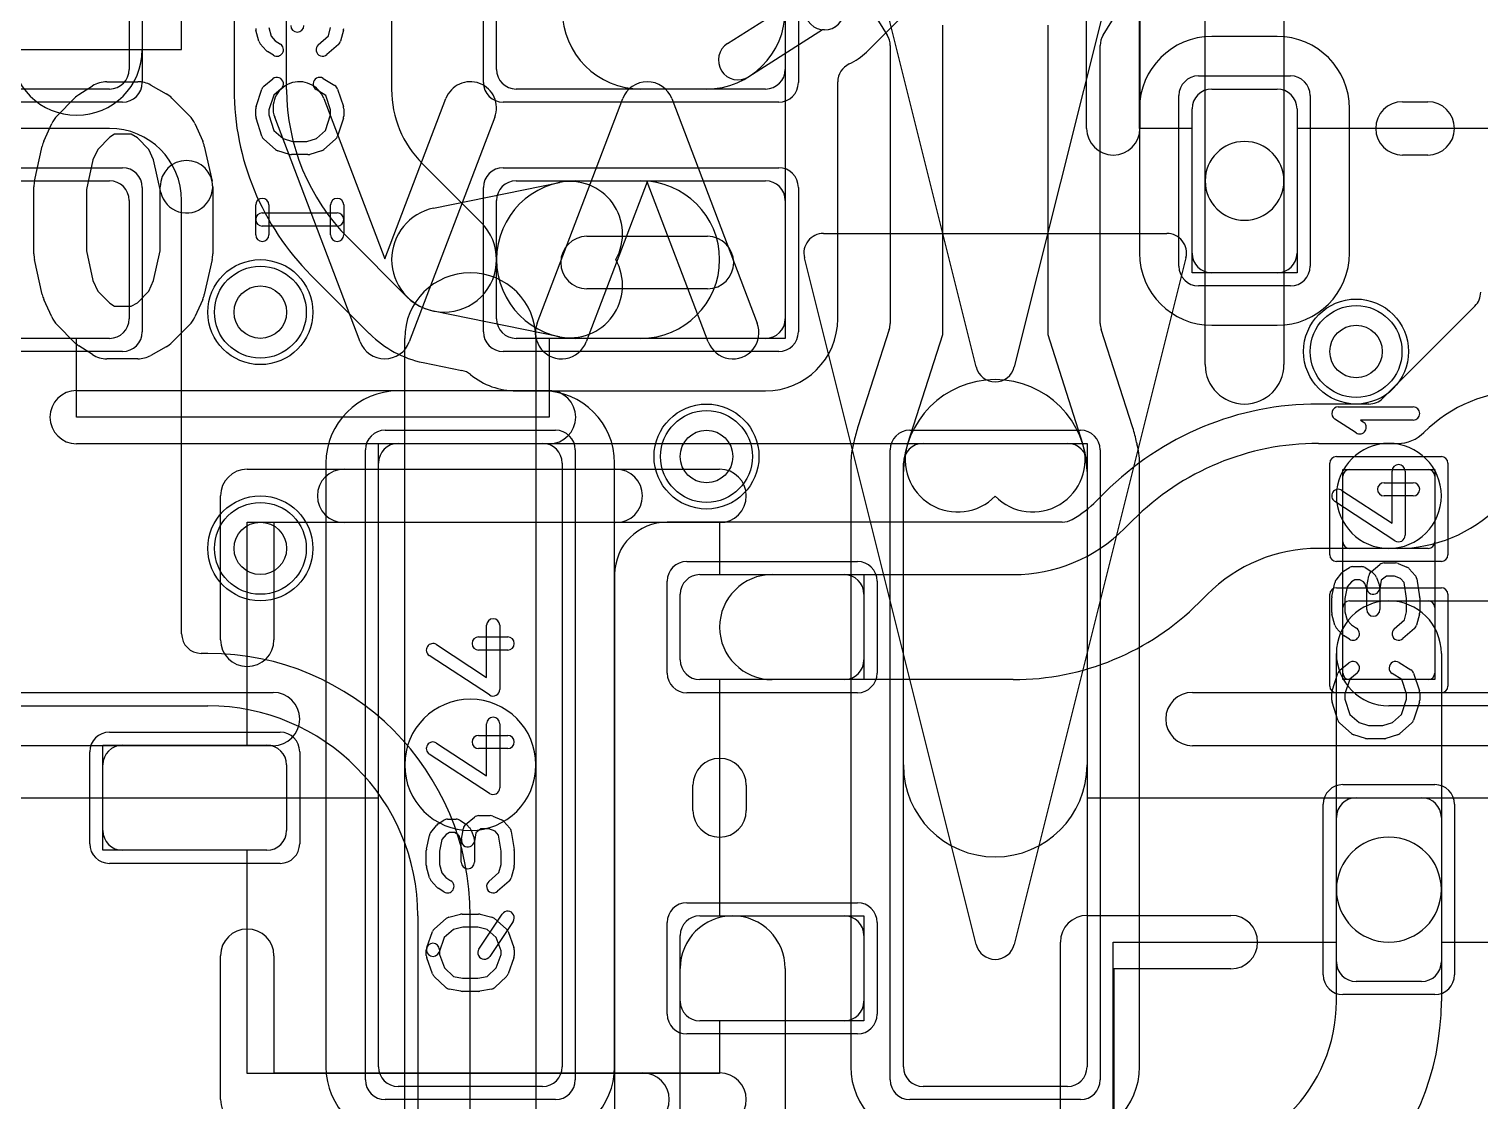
# Model space of a CAD drawing. Extents: x 0 to 20.5, y -1 to 20.
# Drawn here: x 11.32 to 16.85, y 7.49 to 11.58 of the extents above; entities that cross this region are included whole.
import ezdxf

# ---------------------------------------------------------------- set-up
doc = ezdxf.new("R2010")
doc.units = 0
for name, color, linetype in [('Hole', 1, 'CONTINUOUS'), ('L1', 3, 'CONTINUOUS'), ('L2', 3, 'CONTINUOUS'), ('L3', 3, 'CONTINUOUS'), ('L4', 3, 'CONTINUOUS'), ('MetalMask-A', 176, 'CONTINUOUS'), ('MetalMask-B', 176, 'CONTINUOUS'), ('PartsArea-A', 111, 'CONTINUOUS'), ('PartsArea-B', 111, 'CONTINUOUS'), ('PartsSilk-A', 221, 'CONTINUOUS'), ('PartsSilk-B', 221, 'CONTINUOUS'), ('Resist-A', 2, 'CONTINUOUS'), ('Resist-B', 2, 'CONTINUOUS'), ('Silk-A', 140, 'CONTINUOUS'), ('Silk-B', 140, 'CONTINUOUS')]:
    doc.layers.add(name, color=color, linetype=linetype)

msp = doc.modelspace()

# ---------------------------------------------------------------- linework, layer by layer
at = {"layer": 'Hole'}
for centre in [(12.2, 10.5), (16.375, 10.35), (13.9, 9.95), (12.2, 9.6)]:
    msp.add_circle(centre, 0.1, dxfattribs=at)
at = {"layer": 'L1'}
for p, q in [((12.3, 11.34853), (12.3, 13.9)), ((12.7, 13.9), (12.7, 11.34853)), ((12.09996, 12.02499), (12.09996, 11.34854)), ((11.7, 11.875), (11.7, 11.425)), ((13.1, 11.425), (13.1, 11.875)), ((14.2, 11.875), (14.2, 11.425)), ((11.9, 11.5), (11.9, 11.8)), ((14.50913, 11.49087), (14.81624, 11.79798)), ((15.8, 11), (15.8, 11.7)), ((16.1, 11.7), (16.1, 11)), ((13.98036, 11.52334), (14.12474, 11.61494)), ((14.34179, 11.575), (14.06072, 11.39668)), ((14.35, 11.575), (14.34179, 11.575)), ((10.4, 11.5), (11.9, 11.5)), ((16.075, 11.55004), (15.825, 11.55004)), ((11.625, 11.35), (10.675, 11.35)), ((14.125, 11.35), (13.175, 11.35)), ((13.9, 11.35), (13.65, 11.35)), ((14.40004, 10.475), (14.40004, 11.37728)), ((15.825, 11.35), (16.075, 11.35)), ((15.54996, 11.275), (15.54996, 10.725)), ((15.75, 10.725), (15.75, 11.275)), ((16.15, 11.275), (16.15, 10.725)), ((16.35004, 10.725), (16.35004, 11.275)), ((11.625, 11.20004), (9.7, 11.20004)), ((12.81716, 11.06568), (13.04142, 10.84142)), ((10.675, 11), (11.625, 11)), ((12.86, 10.89596), (13.33999, 10.99394)), ((13.175, 11), (14.125, 11)), ((13.4, 11), (13.65, 11)), ((15.8, 10.3), (15.8, 11)), ((16.1, 11), (16.1, 10.3)), ((11.7, 10.925), (11.7, 10.475)), ((11.90004, 9.27501), (11.90004, 10.925)), ((13.1, 10.475), (13.1, 10.925)), ((14.2, 10.925), (14.2, 10.475)), ((12.75858, 10.55858), (12.53431, 10.78283)), ((12.39286, 10.64138), (12.61639, 10.41787)), ((16.075, 10.65), (15.825, 10.65)), ((16.828, 10.52304), (16.47696, 10.172)), ((13.33999, 10.40606), (12.86, 10.50404)), ((15.825, 10.44996), (16.075, 10.44996)), ((11.625, 10.4), (10.675, 10.4)), ((14.125, 10.4), (13.175, 10.4)), ((13.65, 10.4), (13.4, 10.4)), ((12.82, 10.30804), (12.96805, 10.27782)), ((13.175, 10.19996), (14.125, 10.19996)), ((16.42395, 10.15004), (16.23137, 10.15004)), ((16.63357, 10.04141), (16.63359, 10.04143)), ((16.23137, 10), (16.5, 10)), ((16.5, 10), (16.53359, 10)), ((16.35, 9.9), (16.65, 9.9)), ((16.325, 9.625), (16.325, 9.875)), ((16.675, 9.875), (16.675, 9.625)), ((15.41816, 9.81318), (15.3868, 9.78183)), ((15.25571, 9.70004), (13.74996, 9.70004)), ((15.49289, 9.67573), (15.52427, 9.70711)), ((16.5, 9.6), (16.23137, 9.6)), ((16.65, 9.6), (16.35, 9.6)), ((16.53359, 9.6), (16.5, 9.6)), ((13.54996, 9.50004), (13.54996, 4.45004)), ((13.875, 9.5), (14.425, 9.5)), ((14.15, 9.5), (15.06863, 9.5)), ((13.8, 9.175), (13.8, 9.425)), ((14.5, 9.425), (14.5, 9.175)), ((15.80712, 9.42426), (15.77573, 9.39289)), ((16.35, 9.4), (16.65, 9.4)), ((16.5, 9.4), (17.3, 9.4)), ((16.325, 9.125), (16.325, 9.375)), ((16.675, 9.375), (16.675, 9.125)), ((12, 9.20004), (11.97501, 9.20004)), ((16.3, 8.3), (16.3, 9.2)), ((16.7, 9.2), (16.7, 8.3)), ((14.425, 9.1), (13.875, 9.1)), ((15.06863, 9.1), (14.15, 9.1)), ((16.65, 9.1), (16.35, 9.1)), ((10.64997, 9), (12, 9)), ((17.3, 9), (16.5, 9)), ((11.675, 8.85), (12.225, 8.85)), ((11.6, 8.525), (11.6, 8.775)), ((12.3, 8.775), (12.3, 8.525)), ((16.375, 8.65), (16.625, 8.65)), ((16.3, 8.025), (16.3, 8.575)), ((16.7, 8.575), (16.7, 8.025)), ((12.225, 8.45), (11.675, 8.45)), ((16.3, 7.875), (16.3, 8.3)), ((16.7, 8.3), (16.7, 7.875)), ((12.8, 8.2), (12.8, 6.4)), ((13.00004, 6.4), (13.00004, 8.2)), ((13.875, 8.2), (14.425, 8.2)), ((13.8, 7.875), (13.8, 8.125)), ((14.5, 8.125), (14.5, 7.875)), ((13.8, 7), (13.8, 8)), ((14.2, 8), (14.2, 7)), ((16.625, 7.95), (16.375, 7.95)), ((14.425, 7.8), (13.875, 7.8))]:
    msp.add_line(p, q, dxfattribs=at)
for centre in [(12.2, 10.5), (16.375, 10.35), (13.9, 9.95), (12.2, 9.6)]:
    msp.add_circle(centre, 0.2, dxfattribs=at)
for centre, radius, start, end in [((13.65, 11.65), 0.3, 90, -90), ((13.9, 11.65), 0.3, -90, 90), ((14.35, 11.65), 0.075, -90, 90), ((14.35, 11.65), 0.075, 135, -45), ((14.02054, 11.46001), 0.075, 122.39327, -57.60724), ((15.825, 11.275), 0.27504, 90, 180), ((16.075, 11.275), 0.27504, 0, 90), ((14.47501, 11.37728), 0.07497, 114.62675, 180), ((14.35, 11.65), 0.22504, -65.37441, -45), ((11.625, 11.425), 0.075, -90, 0), ((13.175, 11.425), 0.075, 180, -90), ((14.125, 11.425), 0.075, -90, 0), ((13.10001, 11.34852), 1.00005, 179.99885, -135.00041), ((13.1, 11.34852), 0.8, 179.99928, -135), ((13.1, 11.34852), 0.4, 179.99857, -135), ((15.825, 11.275), 0.075, 90, 180), ((16.075, 11.275), 0.075, 0, 90), ((11.625, 10.925), 0.27504, 0, 90), ((15.95, 11), 0.15, 0, 180), ((11.625, 10.925), 0.075, 0, 90), ((13.4, 10.7), 0.3, 90, -90), ((13.175, 10.925), 0.075, 90, 180), ((13.37999, 10.79798), 0.2, -29.33341, 101.53724), ((13.65, 10.7), 0.3, -90, 90), ((14.125, 10.925), 0.075, 0, 90), ((15.95, 11), 0.15, 180, 0), ((12.9, 10.7), 0.2, 101.53691, -101.53691), ((12.9, 10.7), 0.2, -135, 45), ((13.37999, 10.60202), 0.2, -101.53691, 29.33341), ((15.825, 10.725), 0.27504, 180, -90), ((15.825, 10.725), 0.075, 180, -90), ((16.075, 10.725), 0.27504, -90, 0), ((16.075, 10.725), 0.075, -90, 0), ((16.77499, 10.57605), 0.07497, -45, 0), ((11.625, 10.475), 0.075, -90, 0), ((13.175, 10.475), 0.075, 180, -90), ((14.125, 10.475), 0.27504, -90, 0), ((14.125, 10.475), 0.075, -90, 0), ((12.56338, 10.36486), 0.07497, 44.41636, 45), ((12.9, 10.7), 0.40004, -135.04051, -101.53577), ((15.95, 10.3), 0.15, 180, 0), ((12.95306, 10.20436), 0.07497, 50.64553, 78.46676), ((13.17501, 10.47501), 0.27505, -129.35375, -90.00208), ((17.01642, 9.6586), 0.5414, 90.00212, 135), ((16.23138, 9), 1.15004, 90.0005, 135.00141), ((16.42395, 10.22501), 0.07497, -90, -45), ((16.53359, 10.1414), 0.1414, -90, -45.00286), ((16.23138, 9), 1, 90.00057, 135), ((16.5, 9.8), 0.2, 90, -90), ((16.5, 9.8), 0.2, -90, 90), ((16.35, 9.875), 0.025, 90, 180), ((16.65, 9.875), 0.025, 0, 90), ((15.06863, 10.1), 0.44996, -60.07317, -45), ((16.53359, 10.1414), 0.5414, -90, -45.0015), ((13.74996, 9.50004), 0.2, 90, 180), ((15.06863, 10.1), 0.6, -90, -45.00068), ((15.25571, 9.77501), 0.07497, -90, -60.0731), ((16.35, 9.625), 0.025, 180, -90), ((16.65, 9.625), 0.025, -90, 0), ((16.23138, 9), 0.6, 90.00096, 135), ((13.875, 9.425), 0.075, 90, 180), ((14.15, 9.3), 0.2, 90, -90), ((14.425, 9.425), 0.075, 0, 90), ((16.5, 9.2), 0.2, 0, 180), ((16.5, 9.2), 0.2, 90, -90), ((16.35, 9.375), 0.025, 90, 180), ((16.65, 9.375), 0.025, 0, 90), ((15.06863, 10.1), 1, -90, -45.00041), ((11.97501, 9.27501), 0.07497, 180, -90), ((12, 8.2), 1.00004, 0, 90), ((13.875, 9.175), 0.075, 180, -90), ((14.425, 9.175), 0.075, -90, 0), ((16.35, 9.125), 0.025, 180, -90), ((16.65, 9.125), 0.025, -90, 0), ((12, 8.2), 0.8, 0, 90), ((11.675, 8.775), 0.075, 90, 180), ((12.225, 8.775), 0.075, 0, 90), ((16.375, 8.575), 0.075, 90, 180), ((16.625, 8.575), 0.075, 0, 90), ((11.675, 8.525), 0.075, 180, -90), ((12.225, 8.525), 0.075, -90, 0), ((16.5, 8.3), 0.2, 0, 180), ((16.5, 8.3), 0.2, 180, 0), ((14, 8), 0.2, 0, 180), ((13.875, 8.125), 0.075, 90, 180), ((14.425, 8.125), 0.075, 0, 90), ((16.375, 8.025), 0.075, 180, -90), ((16.625, 8.025), 0.075, -90, 0), ((13.875, 7.875), 0.075, 180, -90), ((14.425, 7.875), 0.075, -90, 0), ((15.7, 7.875), 0.6, -90, 0), ((15.7, 7.875), 1, -90, 0)]:
    msp.add_arc(centre, radius, start, end, dxfattribs=at)
at = {"layer": 'L2'}
for centre in [(12.2, 10.5), (16.375, 10.35), (13.9, 9.95), (12.2, 9.6)]:
    msp.add_circle(centre, 0.2, dxfattribs=at)
at = {"layer": 'L3'}
for centre in [(12.2, 10.5), (16.375, 10.35), (13.9, 9.95), (12.2, 9.6)]:
    msp.add_circle(centre, 0.2, dxfattribs=at)
at = {"layer": 'L4'}
for p, q in [((11.75, 12.7), (11.75, 11.5)), ((14.19321, 12.19833), (14.58885, 11.55493)), ((15.41115, 11.55493), (15.80601, 12.19706)), ((14.8, 10.41424), (14.8, 11.59344)), ((15.2, 11.59344), (15.2, 10.41424)), ((14.59996, 11.51566), (14.59996, 10.45733)), ((15.40004, 10.45733), (15.40004, 11.51566)), ((12.75, 8.775), (12.75, 10.4)), ((13.25, 10.4), (13.25, 8.775)), ((14.59636, 10.43438), (14.47697, 10.0631)), ((14.6668, 10.00001), (14.8, 10.41424)), ((15.2, 10.41424), (15.3332, 10.00001)), ((15.52295, 10.06335), (15.40364, 10.43438)), ((13.275, 10.20004), (12.725, 10.20004)), ((12.725, 10), (13.275, 10)), ((14.725, 10), (15.275, 10)), ((12.44996, 9.925), (12.44996, 7.625)), ((12.65, 7.625), (12.65, 9.925)), ((13.35, 9.925), (13.35, 7.625)), ((13.55004, 7.625), (13.55004, 9.925)), ((14.44996, 9.925), (14.44996, 7.625)), ((14.65, 7.625), (14.65, 9.925)), ((15.35, 9.925), (15.35, 7.625)), ((15.55004, 7.625), (15.55004, 9.925)), ((14.65, 8.775), (14.65, 9.89286)), ((15.35, 9.89286), (15.35, 8.775)), ((12.75, 7.1), (12.75, 8.775)), ((13.25, 8.775), (13.25, 7.1)), ((13.275, 7.55), (12.725, 7.55)), ((15.275, 7.55), (14.725, 7.55))]:
    msp.add_line(p, q, dxfattribs=at)
for centre in [(12.2, 10.5), (16.375, 10.35), (13.9, 9.95), (12.2, 9.6)]:
    msp.add_circle(centre, 0.2, dxfattribs=at)
for centre, radius, start, end in [((11.5, 11.5), 0.25, 180, 0), ((14.52499, 11.51566), 0.07497, 0, 31.58898), ((15.47501, 11.51566), 0.07497, 148.41102, 180), ((13, 10.4), 0.25, 0, 180), ((14.52499, 10.45733), 0.07497, -17.8259, 0), ((15.47501, 10.45733), 0.07497, 180, -162.17409), ((15, 9.89286), 0.35, 0, 180), ((12.725, 9.925), 0.27504, 90, 180), ((13.275, 9.925), 0.27504, 0, 90), ((15, 9.89286), 0.55004, 161.9946, 162.17413), ((14.4056, 10.08605), 0.07497, -18.00234, -17.8259), ((15.59432, 10.0863), 0.07497, -162.17409, -161.97349), ((15, 9.89286), 0.55004, 17.82587, 18.02945), ((15.00001, 9.89286), 0.55005, 162.40108, 168.3534), ((14.85664, 9.93701), 0.40005, 161.95048, 162.21997), ((14.405, 10.08419), 0.07497, -18.05068, -17.8259), ((15.595, 10.08419), 0.07497, -162.17409, -161.94932), ((15.14336, 9.93701), 0.40005, 17.78003, 18.04952), ((14.99999, 9.89286), 0.55005, 11.6466, 17.59892), ((12.725, 9.925), 0.075, 90, 180), ((13.275, 9.925), 0.075, 0, 90), ((14.72501, 9.925), 0.27505, 164.41456, 180), ((14.38786, 10.01904), 0.07497, -15.58425, -11.65015), ((14.725, 9.925), 0.075, 90, 180), ((14.8572, 9.93878), 0.2, 162.17293, -44.43887), ((15.1428, 9.93878), 0.2, -135.56113, 17.8259), ((15.275, 9.925), 0.075, 0, 90), ((15.61214, 10.01903), 0.07497, -168.35734, -164.41575), ((15.275, 9.925), 0.27504, 0, 15.58399), ((13, 8.775), 0.25, 0, 180), ((13, 8.775), 0.25, 180, 0), ((15, 8.775), 0.35, 180, 0), ((12.725, 7.625), 0.27504, 180, -90), ((12.725, 7.625), 0.075, 180, -90), ((13.275, 7.625), 0.27504, -90, 0), ((13.275, 7.625), 0.075, -90, 0), ((14.725, 7.625), 0.27504, 180, -90), ((14.725, 7.625), 0.075, 180, -90), ((15.275, 7.625), 0.27504, -90, 0), ((15.275, 7.625), 0.075, -90, 0)]:
    msp.add_arc(centre, radius, start, end, dxfattribs=at)
at = {"layer": 'MetalMask-A'}
for p, q in [((11.7, 11.875), (11.7, 11.425)), ((13.1, 11.425), (13.1, 11.875)), ((14.2, 11.875), (14.2, 11.425)), ((11.625, 11.35), (10.675, 11.35)), ((14.125, 11.35), (13.175, 11.35)), ((15.825, 11.35), (16.075, 11.35)), ((15.75, 10.725), (15.75, 11.275)), ((16.15, 11.275), (16.15, 10.725)), ((10.675, 11), (11.625, 11)), ((13.175, 11), (14.125, 11)), ((11.7, 10.925), (11.7, 10.475)), ((13.1, 10.475), (13.1, 10.925)), ((14.2, 10.925), (14.2, 10.475)), ((16.075, 10.65), (15.825, 10.65)), ((11.625, 10.4), (10.675, 10.4)), ((14.125, 10.4), (13.175, 10.4)), ((16.35, 9.9), (16.65, 9.9)), ((16.325, 9.625), (16.325, 9.875)), ((16.675, 9.875), (16.675, 9.625)), ((16.65, 9.6), (16.35, 9.6)), ((13.875, 9.5), (14.425, 9.5)), ((13.8, 9.175), (13.8, 9.425)), ((14.5, 9.425), (14.5, 9.175)), ((16.35, 9.4), (16.65, 9.4)), ((16.325, 9.125), (16.325, 9.375)), ((16.675, 9.375), (16.675, 9.125)), ((14.425, 9.1), (13.875, 9.1)), ((16.65, 9.1), (16.35, 9.1)), ((11.675, 8.85), (12.225, 8.85)), ((11.6, 8.525), (11.6, 8.775)), ((12.3, 8.775), (12.3, 8.525)), ((16.375, 8.65), (16.625, 8.65)), ((16.3, 8.025), (16.3, 8.575)), ((16.7, 8.575), (16.7, 8.025)), ((12.225, 8.45), (11.675, 8.45)), ((13.875, 8.2), (14.425, 8.2)), ((13.8, 7.875), (13.8, 8.125)), ((14.5, 8.125), (14.5, 7.875)), ((16.625, 7.95), (16.375, 7.95)), ((14.425, 7.8), (13.875, 7.8))]:
    msp.add_line(p, q, dxfattribs=at)
for centre, radius, start, end in [((11.625, 11.425), 0.075, -90, 0), ((13.175, 11.425), 0.075, 180, -90), ((14.125, 11.425), 0.075, -90, 0), ((15.825, 11.275), 0.075, 90, 180), ((16.075, 11.275), 0.075, 0, 90), ((11.625, 10.925), 0.075, 0, 90), ((13.175, 10.925), 0.075, 90, 180), ((14.125, 10.925), 0.075, 0, 90), ((15.825, 10.725), 0.075, 180, -90), ((16.075, 10.725), 0.075, -90, 0), ((11.625, 10.475), 0.075, -90, 0), ((13.175, 10.475), 0.075, 180, -90), ((14.125, 10.475), 0.075, -90, 0), ((16.35, 9.875), 0.025, 90, 180), ((16.65, 9.875), 0.025, 0, 90), ((16.35, 9.625), 0.025, 180, -90), ((16.65, 9.625), 0.025, -90, 0), ((13.875, 9.425), 0.075, 90, 180), ((14.425, 9.425), 0.075, 0, 90), ((16.35, 9.375), 0.025, 90, 180), ((16.65, 9.375), 0.025, 0, 90), ((13.875, 9.175), 0.075, 180, -90), ((14.425, 9.175), 0.075, -90, 0), ((16.35, 9.125), 0.025, 180, -90), ((16.65, 9.125), 0.025, -90, 0), ((11.675, 8.775), 0.075, 90, 180), ((12.225, 8.775), 0.075, 0, 90), ((16.375, 8.575), 0.075, 90, 180), ((16.625, 8.575), 0.075, 0, 90), ((11.675, 8.525), 0.075, 180, -90), ((12.225, 8.525), 0.075, -90, 0), ((13.875, 8.125), 0.075, 90, 180), ((14.425, 8.125), 0.075, 0, 90), ((16.375, 8.025), 0.075, 180, -90), ((16.625, 8.025), 0.075, -90, 0), ((13.875, 7.875), 0.075, 180, -90), ((14.425, 7.875), 0.075, -90, 0)]:
    msp.add_arc(centre, radius, start, end, dxfattribs=at)
at = {"layer": 'MetalMask-B'}
for p, q in [((12.725, 10), (13.275, 10)), ((14.725, 10), (15.275, 10)), ((12.65, 7.625), (12.65, 9.925)), ((13.35, 9.925), (13.35, 7.625)), ((14.65, 7.625), (14.65, 9.925)), ((15.35, 9.925), (15.35, 7.625)), ((13.275, 7.55), (12.725, 7.55)), ((15.275, 7.55), (14.725, 7.55))]:
    msp.add_line(p, q, dxfattribs=at)
for centre, start, end in [((12.725, 9.925), 90, 180), ((13.275, 9.925), 0, 90), ((14.725, 9.925), 90, 180), ((15.275, 9.925), 0, 90), ((12.725, 7.625), 180, -90), ((13.275, 7.625), -90, 0), ((14.725, 7.625), 180, -90), ((15.275, 7.625), -90, 0)]:
    msp.add_arc(centre, 0.075, start, end, dxfattribs=at)
at = {"layer": 'PartsArea-A'}
for p, q in [((15.55, 11.2), (15.55, 13)), ((14.2, 12.9), (14.2, 10.4)), ((15.75, 11.2), (15.55, 11.2)), ((15.75, 10.65), (15.75, 11.2)), ((17.05, 11.2), (16.15, 11.2)), ((16.15, 11.2), (16.15, 10.65)), ((16.15, 10.65), (15.75, 10.65)), ((11.5, 10.4), (10.6, 10.4)), ((11.5, 10.1), (11.5, 10.4)), ((14.2, 10.4), (13.3, 10.4)), ((13.3, 10.4), (13.3, 10.1)), ((13.3, 10.1), (11.5, 10.1)), ((16.325, 9.1), (16.325, 9.9)), ((16.325, 9.9), (16.675, 9.9)), ((16.675, 9.9), (16.675, 9.1)), ((12.15, 8.85), (12.15, 9.7)), ((12.15, 9.7), (13.95, 9.7)), ((13.95, 9.7), (13.95, 9.5)), ((13.95, 9.5), (14.5, 9.5)), ((14.5, 9.5), (14.5, 9.1)), ((14.5, 9.1), (13.95, 9.1)), ((13.95, 9.1), (13.95, 8.2)), ((16.675, 9.1), (16.325, 9.1)), ((11.6, 8.45), (11.6, 8.85)), ((11.6, 8.85), (12.15, 8.85)), ((16.3, 8.1), (16.3, 8.65)), ((16.3, 8.65), (16.7, 8.65)), ((16.7, 8.65), (16.7, 8.1)), ((12.15, 8.45), (11.6, 8.45)), ((12.15, 7.6), (12.15, 8.45)), ((13.95, 8.2), (14.5, 8.2)), ((14.5, 8.2), (14.5, 7.8)), ((15.45, 6.3), (15.45, 8.1)), ((15.45, 8.1), (16.3, 8.1)), ((16.7, 8.1), (17.55, 8.1)), ((14.5, 7.8), (13.95, 7.8)), ((13.95, 7.8), (13.95, 7.6)), ((13.95, 7.6), (12.15, 7.6))]:
    msp.add_line(p, q, dxfattribs=at)
at = {"layer": 'PartsArea-B'}
for p, q in [((12.65, 8.65), (12.65, 10)), ((12.65, 10), (15.35, 10)), ((15.35, 10), (15.35, 8.65)), ((9.9, 8.65), (12.65, 8.65)), ((15.35, 8.65), (18.1, 8.65))]:
    msp.add_line(p, q, dxfattribs=at)
at = {"layer": 'PartsSilk-A'}
for p, q in [((15.3484, 11.2), (15.3484, 13)), ((15.5516, 12.8984), (15.5516, 11.2)), ((12.19436, 11.53245), (12.18325, 11.57412)), ((12.23241, 11.58384), (12.24115, 11.55106)), ((12.45929, 11.55269), (12.46759, 11.58384)), ((12.51675, 11.57412), (12.50564, 11.53245)), ((12.22205, 11.49728), (12.19983, 11.52228)), ((12.24115, 11.55106), (12.25704, 11.53318)), ((12.25704, 11.53318), (12.27621, 11.5212)), ((12.42058, 11.51881), (12.45929, 11.55269)), ((12.49794, 11.52008), (12.4535, 11.48119)), ((12.24971, 11.4788), (12.22749, 11.49269)), ((12.43918, 11.39064), (12.48362, 11.36287)), ((12.18369, 11.2829), (12.20591, 11.34957)), ((12.21363, 11.36088), (12.24696, 11.38865)), ((12.27896, 11.35023), (12.2511, 11.32702)), ((12.4495, 11.32523), (12.41268, 11.34824)), ((12.49409, 11.34957), (12.51631, 11.2829)), ((12.2511, 11.32702), (12.23241, 11.27094)), ((12.46759, 11.27094), (12.4495, 11.32523)), ((16.5516, 11.3016), (16.6484, 11.3016)), ((12.18241, 11.24722), (12.18241, 11.275)), ((12.20582, 11.17016), (12.1836, 11.2396)), ((12.23241, 11.27094), (12.23241, 11.25112)), ((12.23241, 11.25112), (12.25132, 11.19202)), ((12.44868, 11.19202), (12.46759, 11.25112)), ((12.46759, 11.25112), (12.46759, 11.27094)), ((12.5164, 11.2396), (12.49418, 11.17016)), ((12.51759, 11.275), (12.51759, 11.24722)), ((12.25132, 11.19202), (12.28656, 11.16118)), ((12.41344, 11.16118), (12.44868, 11.19202)), ((12.25761, 11.12008), (12.21317, 11.15897)), ((12.31106, 11.10114), (12.26661, 11.11503)), ((12.28656, 11.16118), (12.32234, 11.15)), ((12.32234, 11.15), (12.37766, 11.15)), ((12.37766, 11.15), (12.41344, 11.16118)), ((12.43339, 11.11503), (12.38894, 11.10114)), ((12.48683, 11.15897), (12.44239, 11.12008)), ((12.38148, 11.1), (12.31852, 11.1)), ((16.6484, 11.0984), (16.5516, 11.0984)), ((12.18241, 10.79444), (12.18241, 10.90833)), ((12.23241, 10.90833), (12.23241, 10.79444)), ((12.46759, 10.79444), (12.46759, 10.90833)), ((12.51759, 10.90833), (12.51759, 10.79444)), ((12.20741, 10.87778), (12.49259, 10.87778)), ((12.49259, 10.82778), (12.20741, 10.82778)), ((11.5, 10.2016), (13.3, 10.2016)), ((16.30741, 10.13889), (16.59259, 10.13889)), ((16.3753, 10.04013), (16.29382, 10.09291)), ((16.59259, 10.08889), (16.39199, 10.08889)), ((16.39199, 10.08889), (16.40248, 10.08209)), ((13.3, 9.9984), (11.5, 9.9984)), ((12.15, 9.9016), (13.95, 9.9016)), ((16.48148, 9.85), (16.59259, 9.85)), ((16.51204, 9.69619), (16.51204, 9.89444)), ((16.56204, 9.89444), (16.56204, 9.65)), ((12.0484, 9.2516), (12.0484, 9.8)), ((16.32108, 9.82093), (16.51204, 9.69619)), ((16.59259, 9.8), (16.48148, 9.8)), ((16.52337, 9.62907), (16.29374, 9.77907)), ((13.95, 9.6984), (12.2516, 9.6984)), ((12.2516, 9.6984), (12.2516, 9.2516)), ((16.32749, 9.51287), (16.34971, 9.52676)), ((16.36296, 9.53056), (16.3963, 9.53056)), ((16.40955, 9.52676), (16.43177, 9.51287)), ((16.43215, 9.51088), (16.46548, 9.53865)), ((16.4362, 9.50935), (16.44731, 9.49824)), ((16.48148, 9.54444), (16.52593, 9.54444)), ((16.53554, 9.54252), (16.56887, 9.52864)), ((16.57795, 9.52217), (16.60017, 9.49717)), ((16.28295, 9.41626), (16.29406, 9.46904)), ((16.299, 9.47951), (16.32122, 9.50729)), ((16.3576, 9.47273), (16.34176, 9.45292)), ((16.37013, 9.48056), (16.3576, 9.47273)), ((16.38913, 9.48056), (16.37013, 9.48056)), ((16.40285, 9.47198), (16.38913, 9.48056)), ((16.40803, 9.4668), (16.40285, 9.47198)), ((16.41574, 9.4456), (16.40803, 9.4668)), ((16.41613, 9.45438), (16.42354, 9.49605)), ((16.45313, 9.4891), (16.46424, 9.45854)), ((16.47117, 9.47831), (16.46535, 9.44562)), ((16.49053, 9.49444), (16.47117, 9.47831)), ((16.52093, 9.49444), (16.49053, 9.49444)), ((16.54437, 9.48468), (16.52093, 9.49444)), ((16.55795, 9.46941), (16.54437, 9.48468)), ((16.56759, 9.40912), (16.55795, 9.46941)), ((16.60617, 9.48451), (16.61728, 9.41506)), ((16.28241, 9.35556), (16.28241, 9.41111)), ((16.34176, 9.45292), (16.33241, 9.40851)), ((16.33241, 9.40851), (16.33241, 9.35884)), ((16.41574, 9.36667), (16.41574, 9.4456)), ((16.46574, 9.45), (16.46574, 9.36667)), ((16.56759, 9.35884), (16.56759, 9.40912)), ((16.61759, 9.41111), (16.61759, 9.35556)), ((16.29436, 9.30745), (16.28325, 9.34912)), ((16.33241, 9.35884), (16.34115, 9.32606)), ((16.55929, 9.32769), (16.56759, 9.35884)), ((16.61675, 9.34912), (16.60564, 9.30745)), ((13.06204, 9.10869), (13.06204, 9.30694)), ((13.11204, 9.30694), (13.11204, 9.0625)), ((16.32205, 9.27228), (16.29983, 9.29728)), ((16.34115, 9.32606), (16.35704, 9.30818)), ((16.35704, 9.30818), (16.37621, 9.2962)), ((16.52058, 9.29381), (16.55929, 9.32769)), ((16.59794, 9.29508), (16.5535, 9.25619)), ((12.87108, 9.23343), (13.06204, 9.10869)), ((13.03148, 9.2625), (13.14259, 9.2625)), ((16.34971, 9.2538), (16.32749, 9.26769)), ((13.07337, 9.04157), (12.84374, 9.19157)), ((13.14259, 9.2125), (13.03148, 9.2125)), ((16.28369, 9.0579), (16.30591, 9.12457)), ((16.31363, 9.13588), (16.34696, 9.16365)), ((16.37896, 9.12523), (16.3511, 9.10202)), ((16.5495, 9.10023), (16.51268, 9.12324)), ((16.53918, 9.16564), (16.58362, 9.13787)), ((16.59409, 9.12457), (16.61631, 9.0579)), ((16.3511, 9.10202), (16.33241, 9.04594)), ((16.56759, 9.04594), (16.5495, 9.10023)), ((16.28241, 9.02222), (16.28241, 9.05)), ((16.30582, 8.94516), (16.2836, 9.0146)), ((16.33241, 9.04594), (16.33241, 9.02612)), ((16.33241, 9.02612), (16.35132, 8.96702)), ((16.54868, 8.96702), (16.56759, 9.02612)), ((16.56759, 9.02612), (16.56759, 9.04594)), ((16.6164, 9.0146), (16.59418, 8.94516)), ((16.61759, 9.05), (16.61759, 9.02222)), ((16.35132, 8.96702), (16.38656, 8.93618)), ((16.51344, 8.93618), (16.54868, 8.96702)), ((13.06204, 8.73369), (13.06204, 8.93194)), ((13.11204, 8.93194), (13.11204, 8.6875)), ((16.35761, 8.89508), (16.31317, 8.93397)), ((16.38656, 8.93618), (16.42234, 8.925)), ((16.42234, 8.925), (16.47766, 8.925)), ((16.47766, 8.925), (16.51344, 8.93618)), ((16.58683, 8.93397), (16.54239, 8.89508)), ((12.87108, 8.85843), (13.06204, 8.73369)), ((13.03148, 8.8875), (13.14259, 8.8875)), ((16.41106, 8.87614), (16.36661, 8.89003)), ((16.48148, 8.875), (16.41852, 8.875)), ((16.53339, 8.89003), (16.48894, 8.87614)), ((13.07337, 8.66657), (12.84374, 8.81657)), ((13.14259, 8.8375), (13.03148, 8.8375)), ((13.8484, 8.6016), (13.8484, 8.6984)), ((14.0516, 8.6984), (14.0516, 8.6016)), ((12.98215, 8.54838), (13.01548, 8.57615)), ((13.03148, 8.58194), (13.07593, 8.58194)), ((13.08554, 8.58002), (13.11887, 8.56614)), ((12.849, 8.51701), (12.87122, 8.54479)), ((12.87749, 8.55037), (12.89971, 8.56426)), ((12.92013, 8.51806), (12.9076, 8.51023)), ((12.91296, 8.56806), (12.9463, 8.56806)), ((12.93913, 8.51806), (12.92013, 8.51806)), ((12.95285, 8.50948), (12.93913, 8.51806)), ((12.95955, 8.56426), (12.98177, 8.55037)), ((12.96613, 8.49188), (12.97354, 8.53355)), ((12.9862, 8.54685), (12.99731, 8.53574)), ((13.00313, 8.5266), (13.01424, 8.49604)), ((13.02117, 8.51581), (13.01535, 8.48312)), ((13.04053, 8.53194), (13.02117, 8.51581)), ((13.07093, 8.53194), (13.04053, 8.53194)), ((13.09437, 8.52218), (13.07093, 8.53194)), ((13.10795, 8.50691), (13.09437, 8.52218)), ((13.12795, 8.55967), (13.15017, 8.53467)), ((13.15617, 8.52201), (13.16728, 8.45256)), ((12.83295, 8.45376), (12.84406, 8.50654)), ((12.89176, 8.49042), (12.88241, 8.44601)), ((12.9076, 8.51023), (12.89176, 8.49042)), ((12.95803, 8.5043), (12.95285, 8.50948)), ((12.96574, 8.4831), (12.95803, 8.5043)), ((12.96574, 8.40417), (12.96574, 8.4831)), ((13.01574, 8.4875), (13.01574, 8.40417)), ((13.11759, 8.44662), (13.10795, 8.50691)), ((12.83241, 8.39306), (12.83241, 8.44861)), ((12.88241, 8.44601), (12.88241, 8.39634)), ((13.11759, 8.39634), (13.11759, 8.44662)), ((13.16759, 8.44861), (13.16759, 8.39306)), ((12.84436, 8.34495), (12.83325, 8.38662)), ((12.88241, 8.39634), (12.89115, 8.36356)), ((12.89115, 8.36356), (12.90704, 8.34568)), ((13.07058, 8.33131), (13.10929, 8.36519)), ((13.10929, 8.36519), (13.11759, 8.39634)), ((13.16675, 8.38662), (13.15564, 8.34495)), ((12.87205, 8.30978), (12.84983, 8.33478)), ((12.89971, 8.2913), (12.87749, 8.30519)), ((12.90704, 8.34568), (12.92621, 8.3337)), ((13.14794, 8.33258), (13.1035, 8.29369)), ((12.86317, 8.15075), (12.90761, 8.18964)), ((12.91801, 8.19508), (12.96246, 8.20619)), ((12.96852, 8.20694), (13.03148, 8.20694)), ((13.0329, 8.07359), (13.12179, 8.20693)), ((13.03754, 8.20619), (13.08199, 8.19508)), ((13.09239, 8.18964), (13.13683, 8.15075)), ((15.35, 8.2016), (15.8984, 8.2016)), ((12.83391, 8.07937), (12.85613, 8.14048)), ((12.93599, 8.14804), (12.90093, 8.11736)), ((12.9716, 8.15694), (12.93599, 8.14804)), ((13.0284, 8.15694), (12.9716, 8.15694)), ((13.06401, 8.14804), (13.0284, 8.15694)), ((13.09907, 8.11736), (13.06401, 8.14804)), ((13.16339, 8.17919), (13.0745, 8.04585)), ((13.14387, 8.14048), (13.16609, 8.07937)), ((12.90093, 8.11736), (12.88091, 8.06229)), ((13.11759, 8.06643), (13.09907, 8.11736)), ((15.2484, 6.3), (15.2484, 8.1)), ((12.0484, 7.5), (12.0484, 8.0484)), ((12.2516, 8.0484), (12.2516, 7.6016)), ((12.83241, 8.04861), (12.83241, 8.07083)), ((12.85613, 7.97896), (12.83391, 8.04007)), ((12.88241, 8.07083), (12.88241, 8.05301)), ((12.88241, 8.05301), (12.90109, 8.00165)), ((13.09891, 8.00165), (13.11759, 8.05301)), ((13.11759, 8.05301), (13.11759, 8.06643)), ((13.16609, 8.04007), (13.14387, 7.97896)), ((13.16759, 8.07083), (13.16759, 8.04861)), ((12.90697, 7.92759), (12.86253, 7.96926)), ((12.90109, 8.00165), (12.93585, 7.96906)), ((12.93585, 7.96906), (12.97084, 7.9625)), ((12.97084, 7.9625), (13.02916, 7.9625)), ((13.02916, 7.9625), (13.06415, 7.96906)), ((13.06415, 7.96906), (13.09891, 8.00165)), ((13.13747, 7.96926), (13.09303, 7.92759)), ((15.8984, 7.9984), (15.4516, 7.9984)), ((15.4516, 7.9984), (15.4516, 6.3)), ((12.96392, 7.91293), (12.91947, 7.92126)), ((13.03148, 7.9125), (12.96852, 7.9125)), ((13.08053, 7.92126), (13.03608, 7.91293)), ((12.2516, 7.6016), (13.95, 7.6016))]:
    msp.add_line(p, q, dxfattribs=at)
for centre, radius, start, end in [((12.20741, 11.58056), 0.025, 180, -165.07115), ((12.34074, 11.59167), 0.025, 180, 0), ((12.49259, 11.58056), 0.025, -14.92551, 0), ((12.21852, 11.53889), 0.025, -165.07449, -138.36931), ((12.26296, 11.5), 0.025, -122.00538, 57.98998), ((12.43704, 11.5), 0.025, 131.18808, -48.81042), ((12.48148, 11.53889), 0.025, -48.81192, -14.92885), ((12.24074, 11.51389), 0.025, -138.37217, -122.01002), ((12.26296, 11.36944), 0.025, -50.2091, 129.8005), ((12.42593, 11.36944), 0.025, 57.99462, -122.00075), ((12.22963, 11.34167), 0.025, 129.7909, 161.57954), ((12.47037, 11.34167), 0.025, 18.42046, 57.99462), ((12.20741, 11.275), 0.025, 161.57954, 180), ((12.49259, 11.275), 0.025, 0, 18.42046), ((16.5516, 11.2), 0.1016, 90, -90), ((16.6484, 11.2), 0.1016, -90, 90), ((12.20741, 11.24722), 0.025, 180, -162.25358), ((12.49259, 11.24722), 0.025, -17.74642, 0), ((12.22963, 11.17778), 0.025, -162.25358, -131.18808), ((12.47037, 11.17778), 0.025, -48.81192, -17.74642), ((15.45, 11.2), 0.1016, 180, 0), ((12.27407, 11.13889), 0.025, -131.18808, -107.36223), ((12.42593, 11.13889), 0.025, -72.63777, -48.81192), ((12.31852, 11.125), 0.025, -107.36223, -90), ((12.38148, 11.125), 0.025, -90, -72.63777), ((12.20741, 10.90833), 0.025, 0, 180), ((12.49259, 10.90833), 0.025, 0, 180), ((12.20741, 10.85278), 0.025, 90, -90), ((12.49259, 10.85278), 0.025, -90, 90), ((12.20741, 10.79444), 0.025, 180, 0), ((12.49259, 10.79444), 0.025, 180, 0), ((11.5, 10.1), 0.1016, 90, -90), ((13.3, 10.1), 0.1016, -90, 90), ((16.30741, 10.11389), 0.025, 90, -122.93381), ((16.59259, 10.11389), 0.025, -90, 90), ((16.38889, 10.06111), 0.025, -122.93354, 57.06619), ((12.15, 9.8), 0.1016, 90, 180), ((13.95, 9.8), 0.1016, -90, 90), ((16.53704, 9.89444), 0.025, 0, 180), ((16.48148, 9.825), 0.025, 90, -90), ((16.59259, 9.825), 0.025, -90, 90), ((16.30741, 9.8), 0.025, 56.85026, -123.15356), ((16.53704, 9.65), 0.025, -123.14974, 0), ((16.34074, 9.49167), 0.025, 122.00538, 141.34522), ((16.36296, 9.50556), 0.025, 90, 122.01002), ((16.3963, 9.50556), 0.025, 57.99462, 90), ((16.44815, 9.49167), 0.025, 129.7909, 169.91674), ((16.41852, 9.49167), 0.025, 45, 57.98998), ((16.48148, 9.51944), 0.025, 90, 129.8005), ((16.52593, 9.51944), 0.025, 67.39424, 90), ((16.55926, 9.50556), 0.025, 41.62783, 67.39112), ((16.31852, 9.46389), 0.025, 141.33303, 168.11298), ((16.44074, 9.45), 0.025, 169.90837, -10.08326), ((16.42963, 9.48056), 0.025, 19.97136, 45), ((16.44074, 9.45), 0.025, 0, 19.97859), ((16.58148, 9.48056), 0.025, 9.08937, 41.63069), ((16.30741, 9.41111), 0.025, 168.11016, 180), ((16.59259, 9.41111), 0.025, 0, 9.08867), ((16.30741, 9.35556), 0.025, 180, -165.07115), ((16.44074, 9.36667), 0.025, 180, 0), ((16.59259, 9.35556), 0.025, -14.92551, 0), ((13.08704, 9.30694), 0.025, 0, 180), ((16.31852, 9.31389), 0.025, -165.07449, -138.36931), ((16.36296, 9.275), 0.025, -122.00538, 57.98998), ((16.53704, 9.275), 0.025, 131.18808, -48.81042), ((16.58148, 9.31389), 0.025, -48.81192, -14.92885), ((12.15, 9.2516), 0.1016, 180, 0), ((12.85741, 9.2125), 0.025, 56.85026, -123.15356), ((13.03148, 9.2375), 0.025, 90, -90), ((13.14259, 9.2375), 0.025, -90, 90), ((16.34074, 9.28889), 0.025, -138.37217, -122.01002), ((16.32963, 9.11667), 0.025, 129.7909, 161.57954), ((16.36296, 9.14444), 0.025, -50.2091, 129.8005), ((16.52593, 9.14444), 0.025, 57.99462, -122.00075), ((16.57037, 9.11667), 0.025, 18.42046, 57.99462), ((13.08704, 9.0625), 0.025, -123.14974, 0), ((16.30741, 9.05), 0.025, 161.57954, 180), ((16.30741, 9.02222), 0.025, 180, -162.25358), ((16.59259, 9.05), 0.025, 0, 18.42046), ((16.59259, 9.02222), 0.025, -17.74642, 0), ((13.08704, 8.93194), 0.025, 0, 180), ((16.32963, 8.95278), 0.025, -162.25358, -131.18808), ((16.57037, 8.95278), 0.025, -48.81192, -17.74642), ((12.85741, 8.8375), 0.025, 56.85026, -123.15356), ((13.03148, 8.8625), 0.025, 90, -90), ((13.14259, 8.8625), 0.025, -90, 90), ((16.37407, 8.91389), 0.025, -131.18808, -107.36223), ((16.41852, 8.9), 0.025, -107.36223, -90), ((16.48148, 8.9), 0.025, -90, -72.63777), ((16.52593, 8.91389), 0.025, -72.63777, -48.81192), ((13.95, 8.6984), 0.1016, 0, 180), ((13.08704, 8.6875), 0.025, -123.14974, 0), ((13.03148, 8.55694), 0.025, 90, 129.8005), ((13.07593, 8.55694), 0.025, 67.39424, 90), ((13.95, 8.6016), 0.1016, 180, 0), ((12.86852, 8.50139), 0.025, 141.33303, 168.11298), ((12.89074, 8.52917), 0.025, 122.00538, 141.34522), ((12.91296, 8.54306), 0.025, 90, 122.01002), ((12.9463, 8.54306), 0.025, 57.99462, 90), ((12.99815, 8.52917), 0.025, 129.7909, 169.91674), ((12.96852, 8.52917), 0.025, 45, 57.98998), ((12.97963, 8.51806), 0.025, 19.97136, 45), ((13.10926, 8.54306), 0.025, 41.62783, 67.39112), ((13.13148, 8.51806), 0.025, 9.08937, 41.63069), ((12.99074, 8.4875), 0.025, 169.90837, -10.08326), ((12.99074, 8.4875), 0.025, 0, 19.97859), ((12.85741, 8.44861), 0.025, 168.11016, 180), ((12.99074, 8.40417), 0.025, 180, 0), ((13.14259, 8.44861), 0.025, 0, 9.08867), ((12.85741, 8.39306), 0.025, 180, -165.07115), ((13.14259, 8.39306), 0.025, -14.92551, 0), ((12.86852, 8.35139), 0.025, -165.07449, -138.36931), ((12.89074, 8.32639), 0.025, -138.37217, -122.01002), ((12.91296, 8.3125), 0.025, -122.00538, 57.98998), ((13.08704, 8.3125), 0.025, 131.18808, -48.81042), ((13.13148, 8.35139), 0.025, -48.81192, -14.92885), ((12.92407, 8.17083), 0.025, 104.03068, 131.18808), ((12.96852, 8.18194), 0.025, 90, 104.03068), ((13.03148, 8.18194), 0.025, 75.96932, 90), ((13.07593, 8.17083), 0.025, 48.81192, 75.96932), ((13.14259, 8.19306), 0.025, -33.69642, 146.31092), ((15.35, 8.1), 0.1016, 90, 180), ((15.8984, 8.1), 0.1016, -90, 90), ((12.15, 8.0484), 0.1016, 0, 180), ((12.87963, 8.13194), 0.025, 131.18808, 160.02864), ((13.12037, 8.13194), 0.025, 19.97136, 48.81192), ((12.85741, 8.07083), 0.025, 0, 180), ((12.85741, 8.07083), 0.025, 160.02864, -19.9816), ((13.0537, 8.05972), 0.025, 146.30358, -33.68908), ((13.14259, 8.07083), 0.025, 0, 19.97136), ((12.85741, 8.04861), 0.025, 180, -160.02864), ((13.14259, 8.04861), 0.025, -19.97136, 0), ((12.87963, 7.9875), 0.025, -160.02864, -133.15239), ((13.12037, 7.9875), 0.025, -46.84761, -19.97136), ((12.92407, 7.94583), 0.025, -133.15239, -100.60417), ((12.96852, 7.9375), 0.025, -100.60417, -90), ((13.03148, 7.9375), 0.025, -90, -79.39583), ((13.07593, 7.94583), 0.025, -79.39583, -46.84761), ((13.95, 7.5), 0.1016, -90, 90), ((12.15, 7.5), 0.1016, 180, -90)]:
    msp.add_arc(centre, radius, start, end, dxfattribs=at)
at = {"layer": 'PartsSilk-B'}
for p, q in [((11.50888, 11.32855), (11.56073, 11.36189)), ((11.61481, 11.37778), (11.73333, 11.37778)), ((11.78236, 11.36493), (11.84162, 11.33159)), ((11.42559, 11.24849), (11.49225, 11.31515)), ((11.8633, 11.31516), (11.92997, 11.2485)), ((12.4416, 11.31338), (12.67407, 10.70312)), ((12.67407, 10.70312), (12.90655, 11.31338)), ((13.2547, 10.45782), (13.58062, 11.31338)), ((13.76752, 11.31338), (14.09345, 10.45782)), ((12.58062, 10.38662), (12.2547, 11.24218)), ((13.09345, 11.24218), (12.76752, 10.38662)), ((11.37529, 11.15172), (11.40492, 11.21839)), ((11.64419, 11.17778), (11.62608, 11.16614)), ((11.70713, 11.17778), (11.64419, 11.17778)), ((11.73159, 11.16402), (11.70713, 11.17778)), ((11.95064, 11.21839), (11.98027, 11.15172)), ((11.33942, 10.99947), (11.36905, 11.1328)), ((11.58014, 11.1202), (11.56212, 11.07964)), ((11.62608, 11.16614), (11.58014, 11.1202)), ((11.77542, 11.1202), (11.73159, 11.16402)), ((11.79344, 11.07964), (11.77542, 11.1202)), ((11.98651, 11.1328), (12.01614, 10.99947)), ((11.56212, 11.07964), (11.53704, 10.9668)), ((11.8209, 10.95609), (11.79344, 11.07964)), ((11.33704, 10.72222), (11.33704, 10.97778)), ((11.53704, 10.9668), (11.53704, 10.7332)), ((11.81852, 10.7332), (11.81852, 10.97778)), ((12.01852, 10.97778), (12.01852, 10.72222)), ((13.67407, 10.99688), (13.4416, 10.38662)), ((13.90655, 10.38662), (13.67407, 10.99688)), ((13.44444, 10.78889), (13.9037, 10.78889)), ((14.34606, 10.8), (15.65394, 10.8)), ((11.53704, 10.7332), (11.56212, 10.62036)), ((11.79344, 10.62036), (11.81852, 10.7332)), ((11.36905, 10.5672), (11.33942, 10.70053)), ((12.01614, 10.70053), (11.98651, 10.5672)), ((14.92724, 8.09104), (14.2733, 10.70681)), ((15.7267, 10.70681), (15.07276, 8.09104)), ((11.56212, 10.62036), (11.58014, 10.5798)), ((11.77542, 10.5798), (11.79344, 10.62036)), ((11.58014, 10.5798), (11.62608, 10.53386)), ((11.73159, 10.53598), (11.77542, 10.5798)), ((13.9037, 10.58889), (13.44444, 10.58889)), ((11.40492, 10.48161), (11.37529, 10.54828)), ((11.62608, 10.53386), (11.64419, 10.52222)), ((11.64419, 10.52222), (11.70713, 10.52222)), ((11.70713, 10.52222), (11.73159, 10.53598)), ((11.98027, 10.54828), (11.95064, 10.48161)), ((11.49225, 10.38485), (11.42559, 10.45151)), ((11.92997, 10.4515), (11.8633, 10.38484)), ((11.56073, 10.33811), (11.50888, 10.37145)), ((11.84162, 10.36841), (11.78236, 10.33507)), ((11.73333, 10.32222), (11.61481, 10.32222)), ((9.6, 9.0516), (12.2484, 9.0516)), ((15.7516, 9.0516), (18.4, 9.0516)), ((12.2484, 8.8484), (9.7016, 8.8484)), ((18.2984, 8.8484), (15.7516, 8.8484))]:
    msp.add_line(p, q, dxfattribs=at)
for centre, radius, start, end in [((11.61481, 11.27778), 0.1, 90, 122.74137), ((11.73333, 11.27778), 0.1, 60.63819, 90), ((12.34815, 11.27778), 0.1, 20.85446, -159.14599), ((13, 11.27778), 0.1, -20.85446, 159.1454), ((13.67407, 11.27778), 0.1, 20.85446, 159.14554), ((11.56296, 11.24444), 0.1, 122.7397, 135), ((11.79259, 11.24444), 0.1, 45.00405, 60.63766), ((11.4963, 11.17778), 0.1, 135, 156.03831), ((11.85926, 11.17778), 0.1, 23.96074, 45.0043), ((11.46667, 11.11111), 0.1, 156.03926, 167.47074), ((11.88889, 11.11111), 0.1, 12.52694, 23.96169), ((11.91852, 10.97778), 0.1, 0, 180), ((11.43704, 10.97778), 0.1, 167.47306, 180), ((11.91852, 10.97778), 0.1, -167.47306, 12.52926), ((13.44444, 10.68889), 0.1, 90, -90), ((13.9037, 10.68889), 0.1, -90, 90), ((14.34606, 10.725), 0.075, 90, -165.96376), ((15.65394, 10.725), 0.075, -14.03624, 90), ((11.43704, 10.72222), 0.1, 180, -167.47074), ((11.91852, 10.72222), 0.1, -12.52694, 0), ((11.46667, 10.58889), 0.1, -167.47306, -156.03831), ((11.88889, 10.58889), 0.1, -23.96074, -12.52926), ((11.4963, 10.52222), 0.1, -156.03926, -135), ((11.85926, 10.52222), 0.1, -45.00405, -23.96169), ((13.34815, 10.42222), 0.1, 159.14554, -20.85401), ((14, 10.42222), 0.1, -159.14554, 20.8546), ((11.56296, 10.45556), 0.1, -135, -122.74137), ((11.79259, 10.45556), 0.1, -60.63819, -45.0043), ((12.67407, 10.42222), 0.1, -159.14554, -20.8546), ((11.61481, 10.42222), 0.1, -122.7397, -90), ((11.73333, 10.42222), 0.1, -90, -60.63766), ((12.2484, 8.95), 0.1016, -90, 90), ((15.7516, 8.95), 0.1016, 90, -90), ((15, 8.10923), 0.075, -165.96376, -14.0362)]:
    msp.add_arc(centre, radius, start, end, dxfattribs=at)
at = {"layer": 'Resist-A'}
for p, q in [((11.75, 11.925), (11.75, 11.375)), ((13.05, 11.375), (13.05, 11.925)), ((14.25, 11.925), (14.25, 11.375)), ((15.775, 11.4), (16.125, 11.4)), ((11.675, 11.3), (10.625, 11.3)), ((14.175, 11.3), (13.125, 11.3)), ((15.7, 10.675), (15.7, 11.325)), ((16.2, 11.325), (16.2, 10.675)), ((10.625, 11.05), (11.675, 11.05)), ((13.125, 11.05), (14.175, 11.05)), ((11.75, 10.975), (11.75, 10.425)), ((13.05, 10.425), (13.05, 10.975)), ((14.25, 10.975), (14.25, 10.425)), ((16.125, 10.6), (15.775, 10.6)), ((11.675, 10.35), (10.625, 10.35)), ((14.175, 10.35), (13.125, 10.35)), ((16.275, 9.575), (16.275, 9.925)), ((16.3, 9.95), (16.7, 9.95)), ((16.725, 9.925), (16.725, 9.575)), ((13.825, 9.55), (14.475, 9.55)), ((16.7, 9.55), (16.3, 9.55)), ((13.75, 9.125), (13.75, 9.475)), ((14.55, 9.475), (14.55, 9.125)), ((16.275, 9.075), (16.275, 9.425)), ((16.3, 9.45), (16.7, 9.45)), ((16.725, 9.425), (16.725, 9.075)), ((14.475, 9.05), (13.825, 9.05)), ((16.7, 9.05), (16.3, 9.05)), ((11.625, 8.9), (12.275, 8.9)), ((11.55, 8.475), (11.55, 8.825)), ((12.35, 8.825), (12.35, 8.475)), ((16.325, 8.7), (16.675, 8.7)), ((16.25, 7.975), (16.25, 8.625)), ((16.75, 8.625), (16.75, 7.975)), ((12.275, 8.4), (11.625, 8.4)), ((13.825, 8.25), (14.475, 8.25)), ((13.75, 7.825), (13.75, 8.175)), ((14.55, 8.175), (14.55, 7.825)), ((16.675, 7.9), (16.325, 7.9)), ((14.475, 7.75), (13.825, 7.75))]:
    msp.add_line(p, q, dxfattribs=at)
for centre in [(12.2, 10.5), (16.375, 10.35), (13.9, 9.95), (12.2, 9.6)]:
    msp.add_circle(centre, 0.175, dxfattribs=at)
for centre, radius, start, end in [((15.775, 11.325), 0.075, 90, 180), ((16.125, 11.325), 0.075, 0, 90), ((11.675, 11.375), 0.075, -90, 0), ((13.125, 11.375), 0.075, 180, -90), ((14.175, 11.375), 0.075, -90, 0), ((11.675, 10.975), 0.075, 0, 90), ((13.125, 10.975), 0.075, 90, 180), ((14.175, 10.975), 0.075, 0, 90), ((15.775, 10.675), 0.075, 180, -90), ((16.125, 10.675), 0.075, -90, 0), ((11.675, 10.425), 0.075, -90, 0), ((13.125, 10.425), 0.075, 180, -90), ((14.175, 10.425), 0.075, -90, 0), ((16.3, 9.925), 0.025, 90, 180), ((16.7, 9.925), 0.025, 0, 90), ((16.3, 9.575), 0.025, 180, -90), ((16.7, 9.575), 0.025, -90, 0), ((13.825, 9.475), 0.075, 90, 180), ((14.475, 9.475), 0.075, 0, 90), ((16.3, 9.425), 0.025, 90, 180), ((16.7, 9.425), 0.025, 0, 90), ((13.825, 9.125), 0.075, 180, -90), ((14.475, 9.125), 0.075, -90, 0), ((16.3, 9.075), 0.025, 180, -90), ((16.7, 9.075), 0.025, -90, 0), ((11.625, 8.825), 0.075, 90, 180), ((12.275, 8.825), 0.075, 0, 90), ((16.325, 8.625), 0.075, 90, 180), ((16.675, 8.625), 0.075, 0, 90), ((11.625, 8.475), 0.075, 180, -90), ((12.275, 8.475), 0.075, -90, 0), ((13.825, 8.175), 0.075, 90, 180), ((14.475, 8.175), 0.075, 0, 90), ((16.325, 7.975), 0.075, 180, -90), ((16.675, 7.975), 0.075, -90, 0), ((13.825, 7.825), 0.075, 180, -90), ((14.475, 7.825), 0.075, -90, 0)]:
    msp.add_arc(centre, radius, start, end, dxfattribs=at)
at = {"layer": 'Resist-B'}
for p, q in [((12.675, 10.05), (13.325, 10.05)), ((14.675, 10.05), (15.325, 10.05)), ((12.6, 7.575), (12.6, 9.975)), ((13.4, 9.975), (13.4, 7.575)), ((14.6, 7.575), (14.6, 9.975)), ((15.4, 9.975), (15.4, 7.575)), ((13.325, 7.5), (12.675, 7.5)), ((15.325, 7.5), (14.675, 7.5))]:
    msp.add_line(p, q, dxfattribs=at)
for centre in [(12.2, 10.5), (16.375, 10.35), (13.9, 9.95), (12.2, 9.6)]:
    msp.add_circle(centre, 0.175, dxfattribs=at)
for centre, start, end in [((12.675, 9.975), 90, 180), ((13.325, 9.975), 0, 90), ((14.675, 9.975), 90, 180), ((15.325, 9.975), 0, 90), ((12.675, 7.575), 180, -90), ((13.325, 7.575), -90, 0), ((14.675, 7.575), 180, -90), ((15.325, 7.575), -90, 0)]:
    msp.add_arc(centre, 0.075, start, end, dxfattribs=at)
at = {"layer": 'Silk-A'}
for p, q in [((15.3484, 11.2), (15.3484, 13)), ((15.5516, 12.8984), (15.5516, 11.2)), ((16.5516, 11.3016), (16.6484, 11.3016)), ((16.6484, 11.0984), (16.5516, 11.0984)), ((11.5, 10.2016), (13.3, 10.2016)), ((13.3, 9.9984), (11.5, 9.9984)), ((12.5191, 9.9016), (13.55456, 9.9016)), ((13.55456, 9.6984), (12.5191, 9.6984)), ((13.8484, 8.6016), (13.8484, 8.6984)), ((14.0516, 8.6984), (14.0516, 8.6016)), ((15.35, 8.2016), (15.8984, 8.2016)), ((15.2484, 6.3), (15.2484, 8.1)), ((12.0484, 7.5), (12.0484, 8.0484)), ((12.2516, 8.0484), (12.2516, 7.6016)), ((15.8984, 7.9984), (15.4516, 7.9984)), ((15.4516, 7.9984), (15.4516, 6.3)), ((12.2516, 7.6016), (13.65665, 7.6016))]:
    msp.add_line(p, q, dxfattribs=at)
for centre, start, end in [((16.5516, 11.2), 90, -90), ((16.6484, 11.2), -90, 90), ((15.45, 11.2), 180, 0), ((11.5, 10.1), 90, -90), ((13.3, 10.1), -90, 90), ((12.5191, 9.8), 90, -90), ((13.55456, 9.8), -90, 90), ((13.95, 8.6984), 0, 180), ((13.95, 8.6016), 180, 0), ((15.35, 8.1), 90, 180), ((15.8984, 8.1), -90, 90), ((12.15, 8.0484), 0, 180), ((13.65665, 7.5), -90, 90), ((12.15, 7.5), 180, -90)]:
    msp.add_arc(centre, 0.1016, start, end, dxfattribs=at)
at = {"layer": 'Silk-B'}
for p, q in [((14.92724, 10.29105), (14.55482, 11.78075)), ((15.44518, 11.78075), (15.07276, 10.29105)), ((11.50888, 11.32855), (11.56073, 11.36189)), ((11.61481, 11.37778), (11.73333, 11.37778)), ((11.78236, 11.36493), (11.84162, 11.33159)), ((11.42559, 11.24849), (11.49225, 11.31515)), ((11.8633, 11.31516), (11.92997, 11.2485)), ((12.4416, 11.31338), (12.67407, 10.70312)), ((12.67407, 10.70312), (12.90655, 11.31338)), ((13.2547, 10.45782), (13.58062, 11.31338)), ((13.76752, 11.31338), (14.09345, 10.45782)), ((12.58062, 10.38662), (12.2547, 11.24218)), ((13.09345, 11.24218), (12.76752, 10.38662)), ((11.37529, 11.15172), (11.40492, 11.21839)), ((11.64419, 11.17778), (11.62608, 11.16614)), ((11.70713, 11.17778), (11.64419, 11.17778)), ((11.73159, 11.16402), (11.70713, 11.17778)), ((11.95064, 11.21839), (11.98027, 11.15172)), ((11.33942, 10.99947), (11.36905, 11.1328)), ((11.58014, 11.1202), (11.56212, 11.07964)), ((11.62608, 11.16614), (11.58014, 11.1202)), ((11.77542, 11.1202), (11.73159, 11.16402)), ((11.79344, 11.07964), (11.77542, 11.1202)), ((11.98651, 11.1328), (12.01614, 10.99947)), ((11.56212, 11.07964), (11.53704, 10.9668)), ((11.8209, 10.95609), (11.79344, 11.07964)), ((11.33704, 10.72222), (11.33704, 10.97778)), ((11.53704, 10.9668), (11.53704, 10.7332)), ((11.81852, 10.7332), (11.81852, 10.97778)), ((12.01852, 10.97778), (12.01852, 10.72222)), ((13.67407, 10.99688), (13.4416, 10.38662)), ((13.90655, 10.38662), (13.67407, 10.99688)), ((13.44444, 10.78889), (13.9037, 10.78889)), ((11.53704, 10.7332), (11.56212, 10.62036)), ((11.79344, 10.62036), (11.81852, 10.7332)), ((11.36905, 10.5672), (11.33942, 10.70053)), ((12.01614, 10.70053), (11.98651, 10.5672)), ((11.56212, 10.62036), (11.58014, 10.5798)), ((11.77542, 10.5798), (11.79344, 10.62036)), ((11.58014, 10.5798), (11.62608, 10.53386)), ((11.73159, 10.53598), (11.77542, 10.5798)), ((13.9037, 10.58889), (13.44444, 10.58889)), ((11.40492, 10.48161), (11.37529, 10.54828)), ((11.62608, 10.53386), (11.64419, 10.52222)), ((11.64419, 10.52222), (11.70713, 10.52222)), ((11.70713, 10.52222), (11.73159, 10.53598)), ((11.98027, 10.54828), (11.95064, 10.48161)), ((11.49225, 10.38485), (11.42559, 10.45151)), ((11.92997, 10.4515), (11.8633, 10.38484)), ((11.56073, 10.33811), (11.50888, 10.37145)), ((11.84162, 10.36841), (11.78236, 10.33507)), ((11.73333, 10.32222), (11.61481, 10.32222)), ((9.6, 9.0516), (12.2484, 9.0516)), ((15.7516, 9.0516), (18.4, 9.0516)), ((12.2484, 8.8484), (9.7016, 8.8484)), ((18.2984, 8.8484), (15.7516, 8.8484))]:
    msp.add_line(p, q, dxfattribs=at)
for centre, radius, start, end in [((11.61481, 11.27778), 0.1, 90, 122.74137), ((11.73333, 11.27778), 0.1, 60.63819, 90), ((12.34815, 11.27778), 0.1, 20.85446, -159.14599), ((13, 11.27778), 0.1, -20.85446, 159.1454), ((13.67407, 11.27778), 0.1, 20.85446, 159.14554), ((11.56296, 11.24444), 0.1, 122.7397, 135), ((11.79259, 11.24444), 0.1, 45.00405, 60.63766), ((11.4963, 11.17778), 0.1, 135, 156.03831), ((11.85926, 11.17778), 0.1, 23.96074, 45.0043), ((11.46667, 11.11111), 0.1, 156.03926, 167.47074), ((11.88889, 11.11111), 0.1, 12.52694, 23.96169), ((11.91852, 10.97778), 0.1, 0, 180), ((11.43704, 10.97778), 0.1, 167.47306, 180), ((11.91852, 10.97778), 0.1, -167.47306, 12.52926), ((13.44444, 10.68889), 0.1, 90, -90), ((13.9037, 10.68889), 0.1, -90, 90), ((11.43704, 10.72222), 0.1, 180, -167.47074), ((11.91852, 10.72222), 0.1, -12.52694, 0), ((11.46667, 10.58889), 0.1, -167.47306, -156.03831), ((11.88889, 10.58889), 0.1, -23.96074, -12.52926), ((11.4963, 10.52222), 0.1, -156.03926, -135), ((11.85926, 10.52222), 0.1, -45.00405, -23.96169), ((13.34815, 10.42222), 0.1, 159.14554, -20.85401), ((14, 10.42222), 0.1, -159.14554, 20.8546), ((11.56296, 10.45556), 0.1, -135, -122.74137), ((11.79259, 10.45556), 0.1, -60.63819, -45.0043), ((12.67407, 10.42222), 0.1, -159.14554, -20.8546), ((11.61481, 10.42222), 0.1, -122.7397, -90), ((11.73333, 10.42222), 0.1, -90, -60.63766), ((15, 10.30924), 0.075, -165.96376, -14.03602), ((12.2484, 8.95), 0.1016, -90, 90), ((15.7516, 8.95), 0.1016, 90, -90)]:
    msp.add_arc(centre, radius, start, end, dxfattribs=at)

doc.saveas('drawing.dxf')
